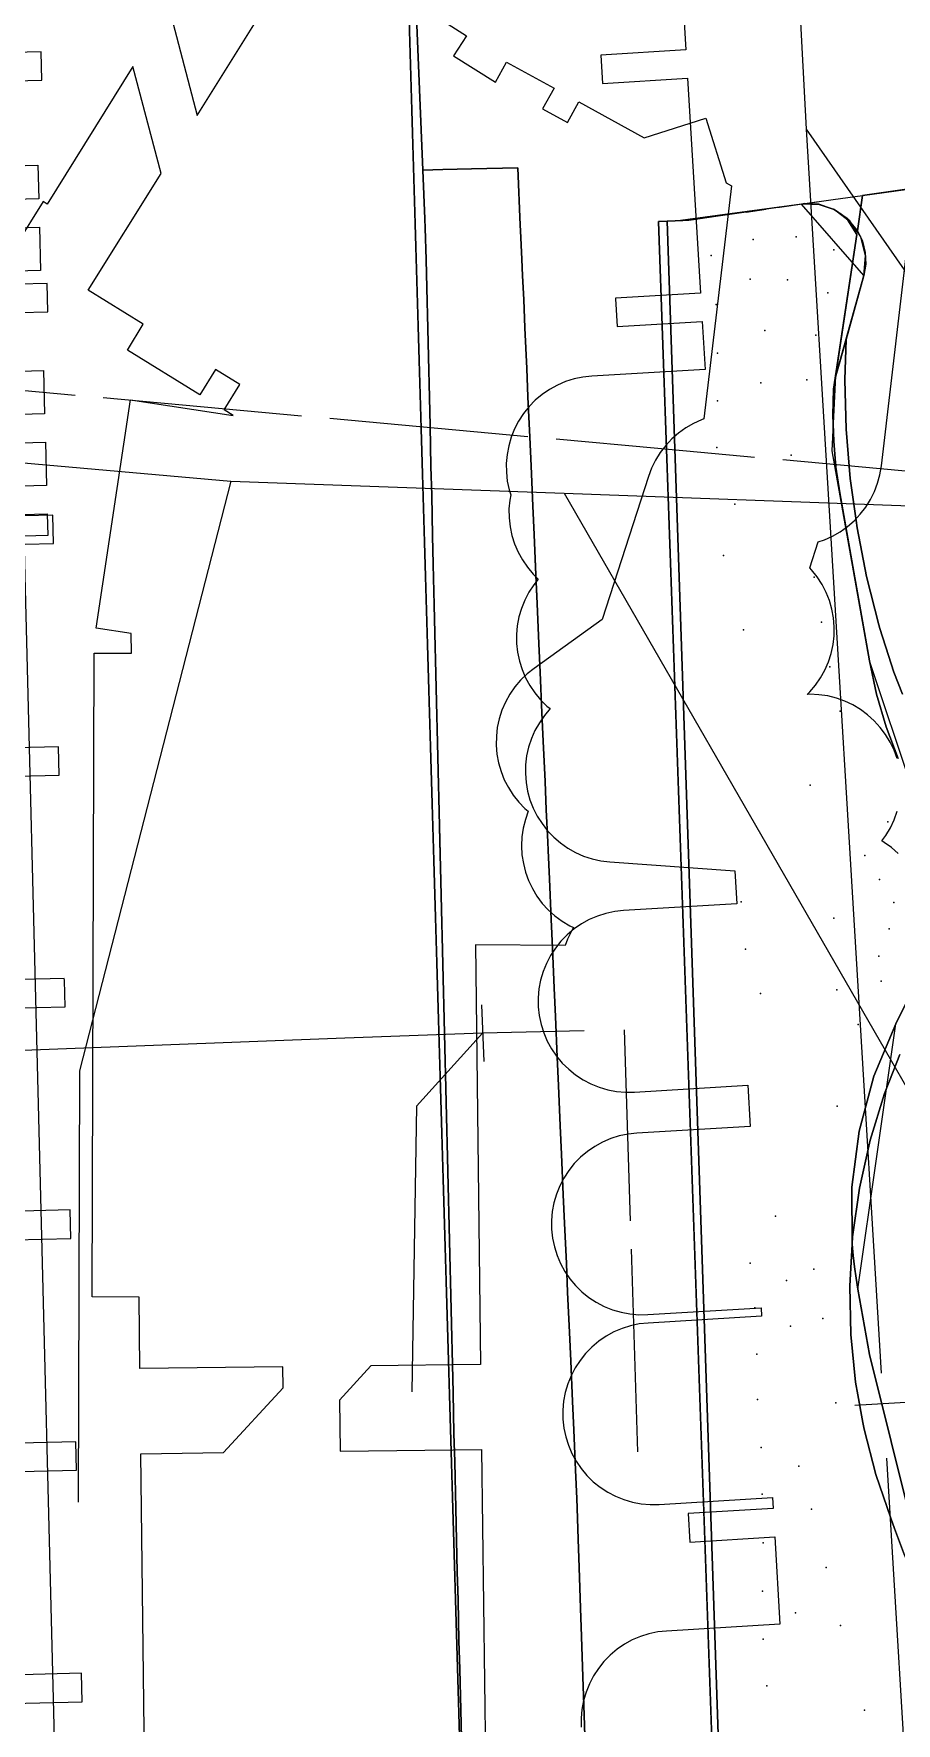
# Model space of a CAD drawing. Header units: metres. Extents: x 17314 to 17509, y 13897 to 14299.
# Drawn here: x 17387.9 to 17403.08, y 13968.76 to 13998.51 of the extents above; entities that cross this region are included whole.
import ezdxf

# ---------------------------------------------------------------- set-up
doc = ezdxf.new("R2010")
doc.units = ezdxf.units.M
for name, color, linetype in [('BUSH', 7, 'Continuous'), ('CURB', 7, 'Continuous'), ('ELECTR_CABLE', 7, 'Continuous'), ('GAS', 7, 'Continuous'), ('GRASS', 7, 'Continuous'), ('GROUND', 7, 'Continuous'), ('HEAT', 7, 'Continuous'), ('ROAD', 7, 'Continuous'), ('SEWER', 7, 'Continuous'), ('SIDEWALK_PATH', 7, 'Continuous'), ('TREE', 7, 'Continuous'), ('WATER_PIPELINE', 7, 'Continuous')]:
    doc.layers.add(name, color=color, linetype=linetype)

msp = doc.modelspace()

# ---------------------------------------------------------------- linework, layer by layer
at = {"layer": 'BUSH'}
for p in [(17400.567, 13994.893), (17401.322, 13994.939), (17399.825, 13994.608), (17401.986, 13994.71), (17400.51, 13994.194), (17401.171, 13994.18), (17399.912, 13993.748), (17401.879, 13993.955), (17400.771, 13993.289), (17401.666, 13993.209), (17399.939, 13992.891), (17400.702, 13992.366), (17401.513, 13992.423), (17399.939, 13992.051), (17399.926, 13991.228), (17400.042, 13989.325), (17401.64, 13988.943), (17401.766, 13988.153), (17401.918, 13987.368), (17402.095, 13986.588), (17402.937, 13984.636), (17402.534, 13984.042), (17402.792, 13983.623), (17400.353, 13983.231), (17403.044, 13983.214), (17402.959, 13982.755), (17400.428, 13982.392), (17402.778, 13982.273), (17402.817, 13981.829), (17402.039, 13981.681), (17402.412, 13981.066), (17400.512, 13976.863), (17401.636, 13976.762), (17401.155, 13976.56), (17400.592, 13976.079), (17401.793, 13975.89), (17401.223, 13975.755), (17400.632, 13975.266), (17400.639, 13974.463), (17400.705, 13973.618), (17401.37, 13973.291), (17400.725, 13972.795), (17401.594, 13972.531), (17400.739, 13971.942), (17401.849, 13971.504), (17400.732, 13971.092), (17401.312, 13970.711), (17400.739, 13970.247), (17402.101, 13970.488), (17400.805, 13969.424)]:
    msp.add_point(p, dxfattribs=at)
at = {"layer": 'CURB'}
for points in [[(17468.708, 13964.699), (17413.628, 14177.812), (17409.56, 14179.827), (17391.346, 14172.16), (17389.512, 14169.307), (17396.492, 13931.016)], [(17401.418, 13995.515), (17399.2, 13995.217)], [(17405.878, 13941.358), (17406.839, 13941.677), (17421.176, 13949.337), (17421.532, 13954.406), (17413.908, 13959.974), (17413.318, 13959.167), (17409.281, 13962.116), (17409.87, 13962.923), (17408.624, 13963.834), (17407.119, 13965.297), (17405.103, 13967.899), (17403.753, 13970.685), (17402.616, 13975.26), (17402.409, 13976.406), (17403.075, 13981.082), (17403.588, 13982.114), (17403.571, 13984.82), (17403.372, 13985.208), (17402.611, 13987.473), (17401.959, 13991.17), (17402.023, 13992.491), (17402.512, 13994.257), (17401.418, 13995.515)], [(17401.971, 13995.594), (17402.488, 13995.669)], [(17400.442, 13995.374), (17400.793, 13995.424)]]:
    msp.add_lwpolyline(points, dxfattribs=at)
at = {"layer": 'ELECTR_CABLE'}
for points in [[(17385.136, 13992.471), (17388.626, 13992.152)], [(17389.124, 13992.107), (17392.613, 13991.789)], [(17393.111, 13991.743), (17396.601, 13991.425)], [(17397.099, 13991.379), (17398.889, 13991.216)], [(17383.732, 13991.31), (17391.37, 13990.633)], [(17398.889, 13991.216), (17400.589, 13991.061)], [(17401.087, 13991.016), (17404.577, 13990.697)], [(17391.37, 13990.633), (17388.706, 13980.251)], [(17391.37, 13990.633), (17397.235, 13990.424)], [(17397.235, 13990.424), (17403.323, 13990.201)], [(17397.235, 13990.424), (17403.973, 13978.732)], [(17395.783, 13981.417), (17395.821, 13980.417)], [(17395.802, 13980.917), (17393.376, 13980.825)], [(17395.802, 13980.917), (17394.639, 13979.631)], [(17397.588, 13980.956), (17395.802, 13980.917)], [(17398.405, 13977.612), (17398.299, 13980.972)], [(17393.376, 13980.825), (17380.048, 13980.317)], [(17388.706, 13980.251), (17388.681, 13972.656)], [(17394.639, 13979.631), (17394.554, 13974.6)], [(17398.533, 13973.541), (17398.421, 13977.112)]]:
    msp.add_lwpolyline(points, dxfattribs=at)
at = {"layer": 'GAS'}
for points in [[(17399.271, 14000.089), (17399.382, 13998.229), (17397.885, 13998.139), (17397.915, 13997.64), (17399.412, 13997.73), (17399.638, 13993.948), (17398.141, 13993.859), (17398.142, 13993.844), (17398.171, 13993.36), (17399.668, 13993.449), (17399.718, 13992.604), (17397.722, 13992.484), (17397.566, 13992.467), (17397.412, 13992.435), (17397.262, 13992.388), (17397.118, 13992.326), (17396.98, 13992.251), (17396.851, 13992.162), (17396.73, 13992.061), (17396.62, 13991.949), (17396.522, 13991.827), (17396.436, 13991.695), (17396.364, 13991.556), (17396.305, 13991.41), (17396.261, 13991.26), (17396.232, 13991.105), (17396.219, 13990.949), (17396.22, 13990.792), (17396.237, 13990.636), (17396.269, 13990.482), (17396.297, 13990.394), (17396.28, 13990.303), (17396.266, 13990.147), (17396.268, 13989.99), (17396.285, 13989.834), (17396.317, 13989.68), (17396.365, 13989.53), (17396.426, 13989.386), (17396.502, 13989.248), (17396.59, 13989.119), (17396.691, 13988.998), (17396.78, 13988.911), (17396.701, 13988.813), (17396.616, 13988.681), (17396.543, 13988.542), (17396.485, 13988.396), (17396.441, 13988.246), (17396.412, 13988.091), (17396.398, 13987.935), (17396.399, 13987.778), (17396.417, 13987.622), (17396.449, 13987.468), (17396.496, 13987.318), (17396.558, 13987.174), (17396.633, 13987.036), (17396.722, 13986.907), (17396.823, 13986.786), (17396.935, 13986.676), (17396.993, 13986.63), (17396.891, 13986.511), (17396.801, 13986.382), (17396.723, 13986.245), (17396.66, 13986.102), (17396.611, 13985.953), (17396.577, 13985.799), (17396.558, 13985.643), (17396.555, 13985.486), (17396.566, 13985.33), (17396.594, 13985.175), (17396.636, 13985.024), (17396.693, 13984.878), (17396.763, 13984.737), (17396.848, 13984.605), (17396.944, 13984.481), (17397.053, 13984.368), (17397.172, 13984.266), (17397.301, 13984.175), (17397.437, 13984.098), (17397.581, 13984.035), (17397.73, 13983.986), (17397.883, 13983.952), (17398.039, 13983.933), (17400.245, 13983.774), (17400.28, 13983.193), (17398.284, 13983.073), (17398.128, 13983.056), (17397.974, 13983.024), (17397.824, 13982.977), (17397.68, 13982.915), (17397.542, 13982.84), (17397.412, 13982.751), (17397.292, 13982.65), (17397.182, 13982.538), (17397.084, 13982.415), (17396.998, 13982.284), (17396.926, 13982.145), (17396.867, 13981.999), (17396.823, 13981.848), (17396.794, 13981.694), (17396.78, 13981.538), (17396.782, 13981.381), (17396.799, 13981.224), (17396.831, 13981.071), (17396.878, 13980.921), (17396.94, 13980.777), (17397.016, 13980.639), (17397.104, 13980.509), (17397.205, 13980.389), (17397.317, 13980.279), (17397.44, 13980.181), (17397.571, 13980.095), (17397.71, 13980.022), (17397.856, 13979.964), (17398.007, 13979.92), (17398.161, 13979.891), (17398.318, 13979.877), (17398.475, 13979.879), (17400.471, 13979.998), (17400.514, 13979.273), (17398.518, 13979.154), (17398.362, 13979.137), (17398.208, 13979.105), (17398.058, 13979.058), (17397.914, 13978.996), (17397.776, 13978.921), (17397.646, 13978.832), (17397.526, 13978.731), (17397.416, 13978.619), (17397.318, 13978.497), (17397.232, 13978.365), (17397.159, 13978.226), (17397.101, 13978.08), (17397.057, 13977.93), (17397.028, 13977.775), (17397.014, 13977.619), (17397.016, 13977.462), (17397.033, 13977.306), (17397.065, 13977.152), (17397.112, 13977.002), (17397.174, 13976.858), (17397.249, 13976.72), (17397.338, 13976.591), (17397.438, 13976.47), (17397.551, 13976.36), (17397.673, 13976.262), (17397.804, 13976.176), (17397.944, 13976.104), (17398.089, 13976.045), (17398.24, 13976.001), (17398.394, 13975.972), (17398.551, 13975.958), (17398.708, 13975.96), (17400.705, 13976.079), (17400.713, 13975.931), (17398.717, 13975.812), (17398.561, 13975.795), (17398.407, 13975.763), (17398.257, 13975.716), (17398.113, 13975.654), (17397.975, 13975.579), (17397.846, 13975.49), (17397.725, 13975.389), (17397.616, 13975.277), (17397.517, 13975.154), (17397.431, 13975.023), (17397.359, 13974.884), (17397.3, 13974.738), (17397.256, 13974.587), (17397.227, 13974.433), (17397.214, 13974.277), (17397.215, 13974.12), (17397.232, 13973.963), (17397.265, 13973.81), (17397.312, 13973.66), (17397.373, 13973.516), (17397.449, 13973.378), (17397.537, 13973.248), (17397.638, 13973.128), (17397.751, 13973.018), (17397.873, 13972.92), (17398.004, 13972.834), (17398.144, 13972.761), (17398.289, 13972.703), (17398.44, 13972.659), (17398.594, 13972.63), (17398.751, 13972.616), (17398.908, 13972.618), (17400.904, 13972.737), (17400.916, 13972.544), (17399.419, 13972.455), (17399.448, 13971.955), (17400.946, 13972.045), (17401.037, 13970.507), (17399.041, 13970.388), (17398.885, 13970.371), (17398.731, 13970.339), (17398.581, 13970.292), (17398.437, 13970.23), (17398.299, 13970.155), (17398.17, 13970.066), (17398.049, 13969.965), (17397.939, 13969.853), (17397.841, 13969.731), (17397.755, 13969.599), (17397.683, 13969.46), (17397.624, 13969.314), (17397.58, 13969.163), (17397.551, 13969.009), (17397.537, 13968.853), (17397.539, 13968.696)], [(17386.544, 13997.661), (17388.043, 13997.698), (17388.031, 13998.198), (17386.531, 13998.161)], [(17386.645, 13993.582), (17388.145, 13993.619), (17388.133, 13994.119), (17386.633, 13994.082)], [(17386.747, 13989.502), (17388.247, 13989.54), (17388.234, 13990.04), (17386.735, 13990.002)], [(17386.849, 13985.423), (17388.348, 13985.46), (17388.336, 13985.96), (17386.836, 13985.923)], [(17386.95, 13981.344), (17388.45, 13981.381), (17388.438, 13981.85), (17388.437, 13981.881), (17386.938, 13981.844)], [(17387.052, 13977.264), (17388.551, 13977.302), (17388.539, 13977.802), (17387.039, 13977.764)], [(17387.153, 13973.185), (17388.653, 13973.222), (17388.64, 13973.722), (17387.141, 13973.685)], [(17387.255, 13969.106), (17388.754, 13969.143), (17388.742, 13969.643), (17387.242, 13969.606)]]:
    msp.add_lwpolyline(points, dxfattribs=at)
at = {"layer": 'GRASS'}
for points in [[(17403.118, 13985.751), (17402.906, 13986.312), (17402.737, 13986.887), (17402.611, 13987.473), (17402.09, 13990.429), (17402.023, 13990.883), (17401.983, 13991.339), (17401.969, 13991.797), (17401.981, 13992.256), (17402.392, 13994.978), (17402.23, 13995.233), (17401.998, 13995.416), (17401.721, 13995.514), (17401.418, 13995.515), (17400.793, 13995.424), (17400.442, 13995.374), (17399.947, 13995.302), (17399.43, 13995.228), (17399.329, 13995.224), (17399.05, 13995.213), (17400.761, 13944.541)], [(17403.229, 13971.726), (17403.056, 13972.195), (17402.989, 13972.377), (17402.726, 13973.144), (17402.518, 13973.943), (17402.497, 13974.058), (17402.408, 13974.55), (17402.369, 13974.768), (17402.284, 13975.612), (17402.266, 13976.469), (17402.296, 13976.988), (17402.309, 13977.199), (17402.303, 13978.202), (17402.431, 13979.192), (17402.689, 13980.157), (17403.075, 13981.082), (17403.588, 13982.114)]]:
    msp.add_lwpolyline(points, dxfattribs=at)
for points in [[(17401.982, 13995.425), (17402.113, 13995.341), (17402.226, 13995.237), (17402.32, 13995.115), (17402.392, 13994.978), (17402.008, 13992.435), (17402.023, 13992.491), (17402.512, 13994.257), (17402.545, 13994.606), (17402.459, 13994.937), (17402.267, 13995.219)], [(17402.616, 13975.26), (17402.409, 13976.406), (17402.376, 13976.603), (17402.348, 13976.801), (17402.326, 13977), (17402.309, 13977.199), (17402.296, 13976.988), (17402.266, 13976.469), (17402.284, 13975.612), (17402.369, 13974.768), (17402.408, 13974.55), (17402.497, 13974.058), (17402.518, 13973.943), (17402.726, 13973.144), (17402.989, 13972.377), (17403.056, 13972.195), (17403.229, 13971.726), (17403.284, 13971.578), (17403.617, 13970.789), (17403.872, 13970.256), (17403.84, 13970.363), (17403.809, 13970.47), (17403.78, 13970.577), (17403.753, 13970.685)]]:
    msp.add_lwpolyline(points, close=True, dxfattribs=at)
at = {"layer": 'GROUND'}
for points in [[(17400.761, 13944.541), (17399.05, 13995.215), (17399.329, 13995.224), (17400.962, 13995.453), (17401.028, 13995.46), (17401.476, 13995.523), (17401.446, 13995.518), (17401.728, 13995.507), (17401.992, 13995.42), (17402.221, 13995.264), (17402.401, 13995.046), (17402.488, 13995.669), (17402.488, 13995.669), (17402.401, 13995.046), (17402.49, 13994.86), (17402.539, 13994.663), (17402.546, 13994.459), (17402.512, 13994.257), (17402.2, 13993.131), (17402.023, 13992.491), (17402.003, 13992.417), (17401.986, 13992.341), (17401.981, 13992.256), (17401.969, 13991.797), (17401.983, 13991.339), (17402.023, 13990.883), (17402.09, 13990.429), (17402.611, 13987.473), (17402.737, 13986.887), (17402.906, 13986.312), (17403.118, 13985.751)], [(17403.588, 13982.114), (17403.075, 13981.082), (17402.689, 13980.157), (17402.431, 13979.192), (17402.303, 13978.202), (17402.309, 13977.199), (17402.326, 13977), (17402.348, 13976.801), (17402.376, 13976.603), (17402.409, 13976.406), (17402.616, 13975.26), (17403.753, 13970.685)]]:
    msp.add_lwpolyline(points, dxfattribs=at)
at = {"layer": 'HEAT'}
for points in [[(17385.302, 13996.129), (17387.971, 13996.201), (17387.987, 13995.609), (17385.318, 13995.536)], [(17385.332, 13995.037), (17388.001, 13995.109), (17388.021, 13994.347), (17385.352, 13994.274)], [(17384.071, 13992.476), (17388.069, 13992.585), (17388.09, 13991.823), (17384.382, 13991.722)], [(17385.223, 13991.245), (17388.104, 13991.323), (17388.124, 13990.561), (17385.244, 13990.482)], [(17385.258, 13989.983), (17388.138, 13990.061), (17388.148, 13989.68), (17385.847, 13989.617)], [(17387.725, 13989.665), (17389.043, 13937.309)]]:
    msp.add_lwpolyline(points, dxfattribs=at)
at = {"layer": 'ROAD'}
for points in [[(17389.652, 14164.512), (17395.598, 13961.533)], [(17395.862, 13950.758), (17395.849, 13951.299), (17395.847, 13951.367), (17395.844, 13951.474), (17395.832, 13951.974), (17395.815, 13952.69), (17395.802, 13953.19), (17395.785, 13953.907), (17395.773, 13954.407), (17395.755, 13955.123), (17395.743, 13955.623), (17395.725, 13956.339), (17395.713, 13956.839), (17395.696, 13957.555), (17395.683, 13958.055), (17395.666, 13958.771), (17395.654, 13959.271), (17395.636, 13959.988), (17395.624, 13960.487), (17395.606, 13961.204), (17395.598, 13961.533), (17394.337, 14004.583), (17380.374, 14001.563)], [(17395.428, 13968.501), (17395.416, 13969.001), (17395.398, 13969.717), (17395.386, 13970.217), (17395.369, 13970.933), (17395.356, 13971.433), (17395.329, 13972.547), (17395.31, 13973.366), (17395.298, 13973.865), (17395.281, 13974.582), (17395.269, 13975.082), (17395.252, 13975.798), (17395.24, 13976.298), (17395.223, 13977.014), (17395.211, 13977.514), (17395.194, 13978.23), (17395.182, 13978.73), (17395.165, 13979.447), (17395.153, 13979.946), (17395.136, 13980.663), (17395.124, 13981.163), (17395.107, 13981.879), (17395.095, 13982.379), (17395.078, 13983.095), (17395.066, 13983.595), (17395.05, 13984.299), (17395.038, 13984.811), (17395.02, 13985.528), (17395.009, 13986.027), (17394.992, 13986.744), (17394.98, 13987.244), (17394.963, 13987.96), (17394.951, 13988.46), (17394.94, 13988.93), (17394.934, 13989.176), (17394.922, 13989.676), (17394.905, 13990.392), (17394.893, 13990.892), (17394.876, 13991.609), (17394.864, 13992.108), (17394.847, 13992.825), (17394.835, 13993.325), (17394.818, 13994.041), (17394.806, 13994.541), (17394.793, 13995.091), (17394.786, 13995.257), (17394.75, 13996.115), (17394.549, 14000.948)]]:
    msp.add_lwpolyline(points, dxfattribs=at)
at = {"layer": 'SEWER'}
for points in [[(17390.283, 13998.959), (17390.778, 13997.075), (17392.037, 13999.092)], [(17394.254, 13999.287), (17395.516, 13998.477), (17395.289, 13998.123), (17396.031, 13997.66), (17396.225, 13998.014), (17397.059, 13997.556), (17396.858, 13997.192), (17397.296, 13996.95), (17397.497, 13997.315), (17398.646, 13996.683), (17399.732, 13997.026), (17400.091, 13995.889), (17400.182, 13995.839), (17399.699, 13991.731), (17399.658, 13991.717), (17399.515, 13991.652), (17399.379, 13991.574), (17399.251, 13991.483), (17399.133, 13991.38), (17399.025, 13991.265), (17398.929, 13991.141), (17398.846, 13991.008), (17398.776, 13990.867), (17398.721, 13990.72), (17397.905, 13988.199), (17396.707, 13987.34), (17396.584, 13987.242), (17396.471, 13987.133), (17396.37, 13987.013), (17396.281, 13986.884), (17396.205, 13986.746), (17396.142, 13986.602), (17396.094, 13986.453), (17396.061, 13986.299), (17396.044, 13986.143), (17396.041, 13985.986), (17396.054, 13985.83), (17396.082, 13985.675), (17396.126, 13985.524), (17396.184, 13985.378), (17396.255, 13985.239), (17396.341, 13985.107), (17396.438, 13984.984), (17396.548, 13984.871), (17396.606, 13984.822), (17396.555, 13984.679), (17396.517, 13984.527), (17396.495, 13984.372), (17396.487, 13984.215), (17396.495, 13984.058), (17396.519, 13983.903), (17396.557, 13983.751), (17396.611, 13983.603), (17396.678, 13983.461), (17396.759, 13983.327), (17396.853, 13983.201), (17396.959, 13983.085), (17397.075, 13982.979), (17397.202, 13982.886), (17397.336, 13982.806), (17397.402, 13982.775), (17397.365, 13982.713), (17397.298, 13982.571), (17397.258, 13982.458), (17395.679, 13982.474), (17395.767, 13975.083), (17393.836, 13975.06), (17393.281, 13974.456), (17393.292, 13973.553), (17395.785, 13973.583), (17395.85, 13968.137)], [(17389.983, 13956.938), (17389.786, 13973.511), (17391.238, 13973.529), (17392.288, 13974.67), (17392.284, 13975.041), (17389.768, 13975.011), (17389.753, 13976.267), (17388.927, 13976.27), (17388.965, 13987.609), (17389.618, 13987.606), (17389.614, 13987.952), (17388.999, 13988.045), (17389.604, 13992.067), (17391.409, 13991.795), (17391.25, 13991.893), (17391.525, 13992.339), (17391.1, 13992.603), (17390.824, 13992.155), (17389.547, 13992.942), (17389.828, 13993.398), (17388.86, 13994.001), (17390.141, 13996.055), (17389.646, 13997.938), (17388.134, 13995.515), (17388.064, 13995.559), (17387.588, 13994.796)], [(17403.099, 13985.752), (17403.046, 13985.899), (17402.978, 13986.041), (17402.897, 13986.176), (17402.803, 13986.301), (17402.698, 13986.418), (17402.581, 13986.523), (17402.455, 13986.616), (17402.32, 13986.696), (17402.178, 13986.763), (17402.03, 13986.816), (17401.877, 13986.853), (17401.722, 13986.876), (17401.565, 13986.884), (17401.518, 13986.881), (17401.562, 13986.924), (17401.663, 13987.044), (17401.752, 13987.173), (17401.829, 13987.31), (17401.891, 13987.454), (17401.939, 13987.604), (17401.972, 13987.757), (17401.99, 13987.913), (17401.992, 13988.07), (17401.979, 13988.227), (17401.951, 13988.381), (17401.907, 13988.532), (17401.85, 13988.678), (17401.778, 13988.818), (17401.692, 13988.95), (17401.595, 13989.073), (17401.562, 13989.107), (17401.71, 13989.565), (17401.819, 13989.602), (17401.962, 13989.667), (17402.099, 13989.745), (17402.226, 13989.836), (17402.345, 13989.939), (17402.452, 13990.053), (17402.548, 13990.178), (17402.632, 13990.311), (17402.701, 13990.452), (17402.757, 13990.598), (17402.798, 13990.75), (17402.824, 13990.905), (17403.517, 13996.806)], [(17403.116, 13984.078), (17402.999, 13984.183), (17402.873, 13984.276), (17402.83, 13984.301), (17402.901, 13984.398), (17402.982, 13984.533), (17403.048, 13984.675), (17403.101, 13984.823)]]:
    msp.add_lwpolyline(points, dxfattribs=at)
at = {"layer": 'SIDEWALK_PATH'}
for points in [[(17394.549, 14000.948), (17394.75, 13996.115), (17395.104, 13996.123), (17395.604, 13996.135), (17396.422, 13996.154), (17396.466, 13995.146), (17396.471, 13995.046), (17396.493, 13994.546), (17396.506, 13994.249), (17396.525, 13993.833), (17396.547, 13993.334), (17396.578, 13992.621), (17396.6, 13992.121), (17396.632, 13991.408), (17396.654, 13990.908), (17396.686, 13990.195), (17396.708, 13989.696), (17396.739, 13988.988), (17396.762, 13988.483), (17396.793, 13987.77), (17396.815, 13987.271), (17396.847, 13986.558), (17396.869, 13986.058), (17396.901, 13985.345), (17396.923, 13984.846), (17396.948, 13984.286), (17396.954, 13984.132), (17396.977, 13983.633), (17397.008, 13982.92), (17397.03, 13982.42), (17397.062, 13981.707), (17397.084, 13981.208), (17397.116, 13980.495), (17397.138, 13979.995), (17397.169, 13979.282), (17397.192, 13978.783), (17397.223, 13978.07), (17397.245, 13977.57), (17397.277, 13976.857), (17397.299, 13976.357), (17397.331, 13975.644), (17397.353, 13975.145), (17397.384, 13974.432), (17397.407, 13973.932), (17397.438, 13973.219), (17397.46, 13972.72), (17397.468, 13972.551), (17397.486, 13972.006), (17397.502, 13971.507), (17397.526, 13970.793), (17397.542, 13970.293), (17397.566, 13969.58), (17397.582, 13969.08), (17397.606, 13968.367)], [(17399.838, 13968.488), (17398.9, 13995.21), (17399.329, 13995.224), (17400.962, 13995.453), (17401.028, 13995.46), (17401.476, 13995.523), (17401.971, 13995.594), (17402.488, 13995.669), (17405.243, 13996.05), (17405.738, 13996.12), (17406.45, 13996.22), (17406.946, 13996.29), (17407.658, 13996.39), (17408.153, 13996.46), (17408.746, 13996.543), (17408.675, 13999.989)], [(17397.606, 13968.367), (17397.582, 13969.08), (17397.566, 13969.58), (17397.542, 13970.293), (17397.526, 13970.793), (17397.502, 13971.507), (17397.486, 13972.006), (17397.468, 13972.551), (17397.46, 13972.72), (17397.438, 13973.219), (17397.407, 13973.932), (17397.384, 13974.432), (17397.353, 13975.145), (17397.331, 13975.644), (17397.299, 13976.357), (17397.277, 13976.857), (17397.245, 13977.57), (17397.223, 13978.07), (17397.192, 13978.783), (17397.169, 13979.282), (17397.138, 13979.995), (17397.116, 13980.495), (17397.084, 13981.208), (17397.062, 13981.707), (17397.03, 13982.42), (17397.008, 13982.92), (17396.977, 13983.633), (17396.954, 13984.132), (17396.948, 13984.286), (17396.923, 13984.846), (17396.901, 13985.345), (17396.869, 13986.058), (17396.847, 13986.558), (17396.815, 13987.271), (17396.793, 13987.77), (17396.762, 13988.483), (17396.74, 13988.983), (17396.708, 13989.696), (17396.686, 13990.195), (17396.654, 13990.908), (17396.632, 13991.408), (17396.6, 13992.121), (17396.578, 13992.621), (17396.547, 13993.334), (17396.525, 13993.833), (17396.506, 13994.249), (17396.493, 13994.546), (17396.471, 13995.046), (17396.466, 13995.146), (17396.422, 13996.154), (17395.604, 13996.135), (17395.104, 13996.123), (17394.75, 13996.115), (17394.786, 13995.257), (17394.793, 13995.091), (17394.806, 13994.541), (17394.818, 13994.041), (17394.835, 13993.325), (17394.847, 13992.825), (17394.864, 13992.108), (17394.876, 13991.609), (17394.893, 13990.892), (17394.905, 13990.392), (17394.922, 13989.676), (17394.934, 13989.176), (17394.94, 13988.93), (17394.951, 13988.46), (17394.963, 13987.96), (17394.98, 13987.244), (17394.992, 13986.744), (17395.009, 13986.027), (17395.02, 13985.528), (17395.038, 13984.811), (17395.049, 13984.311), (17395.066, 13983.595), (17395.078, 13983.095), (17395.095, 13982.379), (17395.107, 13981.879), (17395.124, 13981.163), (17395.136, 13980.663), (17395.153, 13979.946), (17395.165, 13979.447), (17395.182, 13978.73), (17395.194, 13978.23), (17395.211, 13977.514), (17395.223, 13977.014), (17395.24, 13976.298), (17395.252, 13975.798), (17395.269, 13975.082), (17395.281, 13974.582), (17395.298, 13973.865), (17395.31, 13973.366), (17395.329, 13972.547), (17395.356, 13971.433), (17395.369, 13970.933), (17395.386, 13970.217), (17395.398, 13969.717), (17395.416, 13969.001), (17395.428, 13968.501)], [(17403.681, 13995.834), (17402.488, 13995.669), (17402.401, 13995.046), (17402.49, 13994.86), (17402.539, 13994.663), (17402.546, 13994.459), (17402.512, 13994.257), (17402.2, 13993.131), (17402.18, 13992.421), (17402.203, 13991.553), (17402.274, 13990.683), (17402.308, 13990.437), (17402.376, 13989.941), (17402.394, 13989.816), (17402.562, 13988.956), (17402.777, 13988.106), (17402.798, 13988.042), (17402.948, 13987.565), (17403.04, 13987.271), (17403.194, 13986.885)], [(17403.194, 13986.885), (17403.04, 13987.271), (17402.948, 13987.565), (17402.798, 13988.042), (17402.777, 13988.106), (17402.562, 13988.956), (17402.394, 13989.816), (17402.376, 13989.941), (17402.308, 13990.437), (17402.274, 13990.683), (17402.203, 13991.553), (17402.18, 13992.421), (17402.2, 13993.131), (17402.023, 13992.491), (17402.003, 13992.417), (17401.986, 13992.341), (17401.981, 13992.256), (17401.969, 13991.797), (17401.983, 13991.339), (17402.023, 13990.883), (17402.09, 13990.429), (17402.611, 13987.473), (17402.737, 13986.887), (17402.906, 13986.312), (17403.118, 13985.751)], [(17403.588, 13982.114), (17403.075, 13981.082), (17402.689, 13980.157), (17402.431, 13979.192), (17402.303, 13978.202), (17402.309, 13977.199), (17402.316, 13977.33), (17402.436, 13978.187), (17402.623, 13979.032), (17402.876, 13979.856), (17402.963, 13980.074), (17403.147, 13980.539)], [(17403.147, 13980.539), (17402.963, 13980.074), (17402.876, 13979.856), (17402.623, 13979.032), (17402.436, 13978.187), (17402.316, 13977.33), (17402.309, 13977.199), (17402.326, 13977), (17402.348, 13976.801), (17402.376, 13976.603), (17402.409, 13976.406), (17402.616, 13975.26), (17403.753, 13970.685)]]:
    msp.add_lwpolyline(points, dxfattribs=at)
for points in [[(17402.401, 13995.046), (17402.221, 13995.264), (17401.992, 13995.42), (17401.728, 13995.507), (17401.446, 13995.518), (17401.971, 13995.594), (17402.488, 13995.669)], [(17400.761, 13944.541), (17399.05, 13995.215), (17398.9, 13995.21), (17400.688, 13944.251), (17400.768, 13943.469), (17400.988, 13942.539), (17401.134, 13942.574)]]:
    msp.add_lwpolyline(points, close=True, dxfattribs=at)
at = {"layer": 'TREE'}
for p in [(17401.235, 13991.092), (17400.243, 13990.228), (17400.393, 13988.017), (17401.569, 13985.284), (17401.987, 13982.943), (17400.696, 13981.614), (17402.046, 13979.633), (17400.959, 13977.696), (17402.018, 13974.406), (17402.528, 13968.993)]:
    msp.add_point(p, dxfattribs=at)
at = {"layer": 'WATER_PIPELINE'}
for points in [[(17401.174, 14002.925), (17401.499, 13996.836)], [(17401.499, 13996.836), (17402.821, 13974.93)], [(17401.499, 13996.836), (17411.769, 13982.09)], [(17403.35, 13974.42), (17402.355, 13974.359)], [(17402.911, 13973.433), (17404.234, 13951.527)]]:
    msp.add_lwpolyline(points, dxfattribs=at)

doc.saveas('drawing.dxf')
